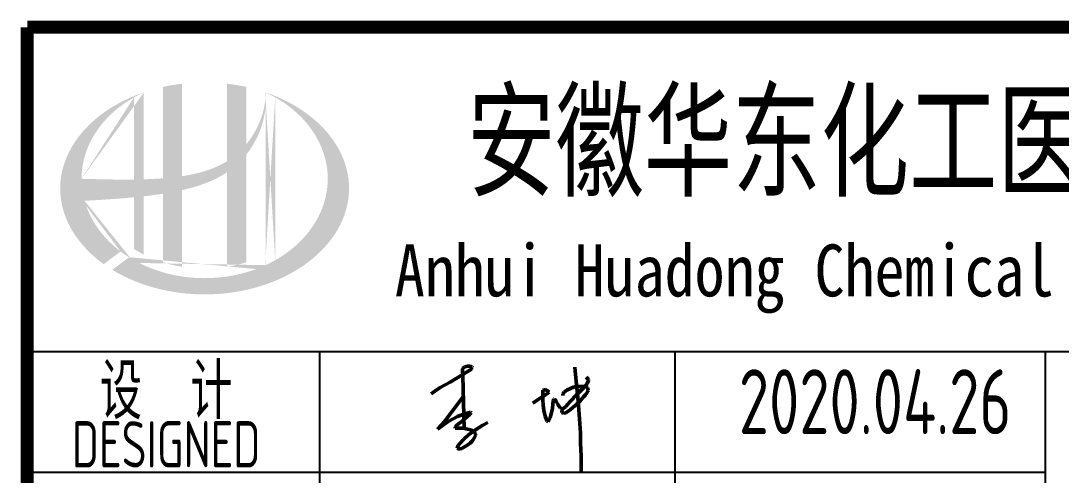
# Model space of a CAD drawing. Extents: x 1234595 to 2088511, y -80443 to 75292.
# Drawn here: x 1317623 to 1323243, y 19163 to 21615 of the extents above; entities that cross this region are included whole.
import ezdxf
from ezdxf.enums import TextEntityAlignment as Align

# ---------------------------------------------------------------- set-up
doc = ezdxf.new("R2010")
doc.units = 0
doc.header["$LTSCALE"] = 1000
doc.header["$MEASUREMENT"] = 0
doc.linetypes.add('2', pattern=[18.5, 12, -3, 0.5, -3])
doc.layers.get('0').update_dxf_attribs({"linetype": 'CONTINUOUS'})
doc.styles.add('AHD', font='sceie.shx', dxfattribs={"width": 0.7, "bigfont": 'sceic.shx'})
doc.styles.add('sceie', font='sceie.shx', dxfattribs={"width": 0.7, "bigfont": 'sceic.shx'})
doc.styles.add('宋体', font='', dxfattribs={"width": 0.7})
doc.styles.get('宋体').set_extended_font_data('SimSun')

# ---------------------------------------------------------------- blocks, each defined once
blk = doc.blocks.new('qm')
at = {"lineweight": 50}
for p, q in [((-943465.8, -984521.4), (-943349.4, -984450.5)), ((-943396.1, -984445.4), (-943398.8, -984448.7)), ((-943398.8, -984448.7), (-943398.8, -984459)), ((-943398.8, -984459), (-943396.1, -984488.1)), ((-943386.4, -984438.4), (-943396.1, -984445.4)), ((-943370.6, -984436), (-943386.4, -984438.4)), ((-943358.3, -984436), (-943370.6, -984436)), ((-943347.6, -984439), (-943358.3, -984436)), ((-943349.4, -984450.5), (-943345.2, -984444.2)), ((-943345.2, -984444.2), (-943347.6, -984439)), ((-942790.9, -984440.7), (-942784.5, -984517.7)), ((-943396.1, -984488.1), (-943388.7, -984770.8)), ((-942784.5, -984517.7), (-942777.6, -984585.2)), ((-942718.3, -984507.7), (-942730.2, -984494.8)), ((-942725.5, -984529.5), (-942719.1, -984516.7)), ((-942719.1, -984516.7), (-942717.3, -984511)), ((-942717.3, -984511), (-942718.3, -984507.7)), ((-943568.4, -984584.4), (-943547.1, -984570.6)), ((-943547.1, -984570.6), (-943518.6, -984549.7)), ((-943518.6, -984549.7), (-943465.8, -984521.4)), ((-942960.5, -984562), (-942964.8, -984565.1)), ((-942964.8, -984565.1), (-942964.8, -984617.8)), ((-942950, -984562), (-942960.5, -984562)), ((-942941.4, -984566.4), (-942950, -984562)), ((-942930.9, -984574.6), (-942941.4, -984566.4)), ((-942938.6, -984581.8), (-942930.9, -984574.6)), ((-942856.4, -984584.4), (-942848.4, -984575.4)), ((-942848.4, -984575.4), (-942834.4, -984564.4)), ((-942834.4, -984564.4), (-942815.2, -984555.8)), ((-942815.2, -984555.8), (-942795.5, -984547)), ((-942795.5, -984547), (-942776.7, -984545.2)), ((-942783, -984590.7), (-942752.8, -984559.9)), ((-942776.7, -984545.2), (-942759.3, -984544.3)), ((-942759.3, -984544.3), (-942749.6, -984544.3)), ((-942752.8, -984559.9), (-942732.9, -984539.7)), ((-942749.6, -984544.3), (-942735.7, -984544.7)), ((-942735.7, -984544.7), (-942730, -984545.5)), ((-942732.9, -984539.7), (-942725.5, -984529.5)), ((-942730, -984545.5), (-942723.8, -984550.4)), ((-942722.2, -984570.7), (-942725.6, -984577.1)), ((-942723.8, -984550.4), (-942720.8, -984557)), ((-942719.7, -984563.8), (-942722.2, -984570.7)), ((-942720.8, -984557), (-942719.7, -984563.8)), ((-943393.3, -984596.7), (-943493.3, -984731.8)), ((-943018.8, -984634.4), (-942999.9, -984622.2)), ((-942999.9, -984622.2), (-942978.2, -984608)), ((-942978.2, -984608), (-942959.2, -984595.7)), ((-942964.8, -984617.8), (-942962.1, -984644.3)), ((-942959.2, -984595.7), (-942938.6, -984581.8)), ((-942909.6, -984639.3), (-942907.9, -984623.6)), ((-942907.9, -984623.6), (-942904.7, -984613.7)), ((-942904.7, -984613.7), (-942900.5, -984610.6)), ((-942900.5, -984610.6), (-942892.1, -984623.8)), ((-942892.1, -984623.8), (-942882.9, -984641.9)), ((-942857.2, -984594.1), (-942856.4, -984584.4)), ((-942842.5, -984654.6), (-942814.3, -984623.8)), ((-942814.3, -984623.8), (-942783, -984590.7)), ((-942772.3, -984630.7), (-942781.5, -984639.7)), ((-942777.6, -984585.2), (-942772.2, -984646.7)), ((-942761.4, -984620.1), (-942772.3, -984630.7)), ((-942749.8, -984607.7), (-942761.4, -984620.1)), ((-942742.2, -984598.4), (-942749.8, -984607.7)), ((-942736.3, -984591.1), (-942742.2, -984598.4)), ((-942730.4, -984584.2), (-942736.3, -984591.1)), ((-942725.6, -984577.1), (-942730.4, -984584.2)), ((-943382.4, -984690.6), (-943355, -984683.3)), ((-943350.7, -984686.1), (-943357.6, -984694.6)), ((-943355, -984683.3), (-943350.7, -984686.1)), ((-942962.1, -984644.3), (-942958.8, -984675)), ((-942958.8, -984675), (-942951.1, -984704.5)), ((-942925, -984714.3), (-942916.9, -984685.4)), ((-942916.9, -984685.4), (-942912.2, -984664.1)), ((-942912.2, -984664.1), (-942909.6, -984639.3)), ((-942882.9, -984641.9), (-942871.2, -984660.5)), ((-942871.2, -984660.5), (-942856.6, -984667.4)), ((-942860.9, -984673.9), (-942855.7, -984666.2)), ((-942860.9, -984684.9), (-942860.9, -984673.9)), ((-942850.6, -984688.5), (-942860.9, -984684.9)), ((-942855.7, -984666.2), (-942842.5, -984654.6)), ((-942840.3, -984686.5), (-942850.6, -984688.5)), ((-942827.9, -984678.2), (-942840.3, -984686.5)), ((-942815.9, -984670.1), (-942827.9, -984678.2)), ((-942802.7, -984658.6), (-942815.9, -984670.1)), ((-942792.4, -984649.6), (-942802.7, -984658.6)), ((-942781.5, -984639.7), (-942792.4, -984649.6)), ((-942772.2, -984646.7), (-942766.2, -984719.5)), ((-943493.3, -984731.8), (-943532.7, -984775.8)), ((-943532.7, -984775.8), (-943476, -984734.3)), ((-943476, -984734.3), (-943425.2, -984707.2)), ((-943400.6, -984732), (-943426.7, -984752.5)), ((-943425.2, -984707.2), (-943382.4, -984690.6)), ((-943357.6, -984694.6), (-943400.6, -984732)), ((-943287.8, -984753.7), (-943261.2, -984739.1)), ((-942951.1, -984704.5), (-942940.7, -984732.2)), ((-942940.7, -984732.2), (-942935, -984735.3)), ((-942935, -984735.3), (-942925, -984714.3)), ((-942766.2, -984719.5), (-942760.9, -984794)), ((-943426.7, -984752.5), (-943437.7, -984764.8)), ((-943437.7, -984764.8), (-943437.7, -984770)), ((-943437.7, -984770), (-943392.9, -984770)), ((-943392.9, -984770), (-943380.2, -984772.5)), ((-943380.2, -984772.5), (-943361.5, -984776)), ((-943365.3, -984806.5), (-943328.1, -984779)), ((-943361.5, -984776), (-943344.6, -984782.3)), ((-943344.6, -984782.3), (-943334.6, -984788.5)), ((-943334.6, -984788.5), (-943328.5, -984800.6)), ((-943328.5, -984800.6), (-943328.5, -984809.7)), ((-943328.1, -984779), (-943287.8, -984753.7)), ((-942760.9, -984794), (-942760.9, -984848.2)), ((-943422.3, -984863.8), (-943413.6, -984852.5)), ((-943413.6, -984852.5), (-943391, -984829.4)), ((-943391, -984829.4), (-943365.3, -984806.5)), ((-943354.6, -984848.2), (-943364.9, -984856.8)), ((-943347.5, -984841), (-943354.6, -984848.2)), ((-943340.3, -984832.4), (-943347.5, -984841)), ((-943333, -984820.9), (-943340.3, -984832.4)), ((-943328.5, -984809.7), (-943333, -984820.9)), ((-942760.9, -984848.2), (-942758, -984923.5)), ((-943427.9, -984878.6), (-943422.3, -984863.8)), ((-943424, -984881), (-943427.9, -984878.6)), ((-943412.8, -984881), (-943424, -984881)), ((-943401.6, -984879.3), (-943412.8, -984881)), ((-943397, -984875.8), (-943401.6, -984879.3)), ((-943387.2, -984871.2), (-943397, -984875.8)), ((-943377.6, -984865.5), (-943387.2, -984871.2)), ((-943364.9, -984856.8), (-943377.6, -984865.5)), ((-942758, -984923.5), (-942758, -985007.1))]:
    blk.add_line(p, q, dxfattribs=at)
at = {"style": 'sceie', "width": 0.8}
for p in [(-941169.6, -984626.3), (-941208.7, -985276.9), (-941182.6, -985940.5), (-941143.6, -986591.1), (-941130.5, -987189.7)]:
    blk.add_attdef('2020.04.26', text='', height=350, dxfattribs=at).set_placement(p, align=Align.MIDDLE)

msp = doc.modelspace()

# ---------------------------------------------------------------- hatches: boundary and pattern name
h = msp.add_hatch(color=256)
edge = h.paths.add_edge_path()
edge.add_spline(control_points=[(1318495, 20701.4), (1318501.1, 20702.7), (1318507.2, 20704.2), (1318556.3, 20716), (1318598.9, 20729), (1318673.9, 20760.2), (1318706.8, 20777.1), (1318737.7, 20797.7)], knot_values=[61.629012, 61.629012, 61.629012, 61.629012, 63.330431, 63.330431, 75.353634, 75.353634, 85.398649, 85.398649, 85.398649, 85.398649], degree=3, periodic=0)
edge.add_line((1318737.7, 20797.7), (1318737.7, 20287.5))
edge.add_spline(control_points=[(1318737.7, 20287.5), (1318754.8, 20290.2), (1318771.9, 20293.6), (1318806.6, 20301.6), (1318824.3, 20306.5), (1318841.7, 20311.9)], knot_values=[4.908456, 4.908456, 4.908456, 4.908456, 4.992821, 4.992821, 5.083034, 5.083034, 5.083034, 5.083034], degree=3, periodic=0)
edge.add_line((1318841.7, 20311.9), (1318841.7, 20893.3))
edge.add_spline(control_points=[(1318841.7, 20893.3), (1318850.3, 20904.3), (1318858.5, 20915.6), (1318884.6, 20955.3), (1318900.3, 20985.2), (1318929.5, 21058), (1318940.7, 21101.8), (1318945.4, 21147.1), (1318945.6, 21148.4), (1318945.7, 21149.7)], knot_values=[97.991744, 97.991744, 97.991744, 97.991744, 101.64219, 101.64219, 110.337975, 110.337975, 121.934322, 121.934322, 122.270691, 122.270691, 122.270691, 122.270691], degree=3, periodic=0)
edge.add_line((1318945.7, 21149.7), (1318945.7, 21220.1))
edge.add_spline(control_points=[(1318945.7, 21220.1), (1318945.6, 21212.5), (1318945.3, 21204.8), (1318944.7, 21197.1)], knot_values=[126.194075, 126.194075, 126.194075, 126.194075, 128.396762, 128.396762, 128.396762, 128.396762], degree=3, periodic=0)
edge.add_spline(control_points=[(1318944.7, 21197.1), (1318944.2, 21190.9), (1318943.6, 21184.7), (1318942.8, 21178.5)], knot_values=[124.417049, 124.417049, 124.417049, 124.417049, 126.194075, 126.194075, 126.194075, 126.194075], degree=3, periodic=0)
edge.add_spline(control_points=[(1318942.8, 21178.5), (1318941.7, 21169.3), (1318940.2, 21160.2), (1318938.4, 21151.1)], knot_values=[121.80529, 121.80529, 121.80529, 121.80529, 124.417049, 124.417049, 124.417049, 124.417049], degree=3, periodic=0)
edge.add_spline(control_points=[(1318938.4, 21151.1), (1318936, 21139), (1318933.1, 21126.9), (1318929.6, 21114.8)], knot_values=[118.31574, 118.31574, 118.31574, 118.31574, 121.80529, 121.80529, 121.80529, 121.80529], degree=3, periodic=0)
edge.add_spline(control_points=[(1318929.6, 21114.8), (1318926.1, 21102.7), (1318922.1, 21090.7), (1318917.5, 21078.8)], knot_values=[114.795988, 114.795988, 114.795988, 114.795988, 118.31574, 118.31574, 118.31574, 118.31574], degree=3, periodic=0)
edge.add_spline(control_points=[(1318917.5, 21078.8), (1318913, 21067.1), (1318908, 21055.6), (1318902.6, 21044.3)], knot_values=[111.329641, 111.329641, 111.329641, 111.329641, 114.795988, 114.795988, 114.795988, 114.795988], degree=3, periodic=0)
edge.add_spline(control_points=[(1318902.6, 21044.3), (1318897.1, 21032.7), (1318891.1, 21021.4), (1318884.6, 21010.3)], knot_values=[107.79529, 107.79529, 107.79529, 107.79529, 111.329641, 111.329641, 111.329641, 111.329641], degree=3, periodic=0)
edge.add_spline(control_points=[(1318884.6, 21010.3), (1318878.3, 20999.5), (1318871.6, 20988.9), (1318864.5, 20978.6)], knot_values=[104.343579, 104.343579, 104.343579, 104.343579, 107.79529, 107.79529, 107.79529, 107.79529], degree=3, periodic=0)
edge.add_spline(control_points=[(1318864.5, 20978.6), (1318857.3, 20968.3), (1318849.7, 20958.2), (1318841.7, 20948.5)], knot_values=[100.8507, 100.8507, 100.8507, 100.8507, 104.343579, 104.343579, 104.343579, 104.343579], degree=3, periodic=0)
edge.add_line((1318841.7, 20948.5), (1318841.7, 21257.8))
edge.add_spline(control_points=[(1318841.7, 21257.8), (1318807.6, 21265.4), (1318772.9, 21271.2), (1318737.7, 21275.3)], knot_values=[4.423999, 4.423999, 4.423999, 4.423999, 4.558741, 4.558741, 4.558741, 4.558741], degree=3, periodic=0)
edge.add_line((1318737.7, 21275.3), (1318737.7, 20857.2))
edge.add_spline(control_points=[(1318737.7, 20857.2), (1318665.7, 20812.6), (1318581.5, 20789.4), (1318495, 20776.4)], knot_values=[63.246215, 63.246215, 63.246215, 63.246215, 87.689124, 87.689124, 87.689124, 87.689124], degree=3, periodic=0)
edge.add_line((1318495, 20776.4), (1318495, 21275.3))
edge.add_spline(control_points=[(1318495, 21275.3), (1318459.8, 21271.2), (1318425.1, 21265.4), (1318391, 21257.8)], knot_values=[4.866038, 4.866038, 4.866038, 4.866038, 5.000777, 5.000777, 5.000777, 5.000777], degree=3, periodic=0)
edge.add_line((1318391, 21257.8), (1318391, 20765))
edge.add_spline(control_points=[(1318391, 20765), (1318389.3, 20764.8), (1318354.4, 20762.2), (1318319.8, 20760.4), (1318287, 20759.4)], knot_values=[43.657356, 43.657356, 43.657356, 43.657356, 44.134253, 53.497092, 53.497092, 53.497092, 53.497092], degree=3, periodic=0)
edge.add_line((1318287, 20759.4), (1318287, 21228.5))
edge.add_spline(control_points=[(1318287, 21228.5), (1318270, 21222.7), (1318253.2, 21216.4), (1318236.8, 21209.7)], knot_values=[5.14157, 5.14157, 5.14157, 5.14157, 5.212921, 5.212921, 5.212921, 5.212921], degree=3, periodic=0)
edge.add_spline(control_points=[(1318236.8, 21209.7), (1318229.9, 21206.8), (1318223.1, 21203.9), (1318190.8, 21189.7), (1318166.3, 21177.5), (1318142.8, 21164.3)], knot_values=[5.212921, 5.212921, 5.212921, 5.212921, 5.24296, 5.24296, 5.355623, 5.355623, 5.355623, 5.355623], degree=3, periodic=0)
edge.add_spline(control_points=[(1318142.8, 21164.3), (1318127.9, 21155.9), (1318113.5, 21147.2), (1318099.5, 21138.1)], knot_values=[5.355623, 5.355623, 5.355623, 5.355623, 5.426974, 5.426974, 5.426974, 5.426974], degree=3, periodic=0)
edge.add_spline(control_points=[(1318099.5, 21138.1), (1318092.1, 21133.3), (1318084.8, 21128.3), (1318071.3, 21118.9), (1318065.1, 21114.3), (1318058.9, 21109.7)], knot_values=[5.426974, 5.426974, 5.426974, 5.426974, 5.464765, 5.464765, 5.498325, 5.498325, 5.498325, 5.498325], degree=3, periodic=0)
edge.add_spline(control_points=[(1318058.9, 21109.7), (1318032.9, 21090.2), (1318008.8, 21069.3), (1317986.9, 21047.3)], knot_values=[5.498325, 5.498325, 5.498325, 5.498325, 5.641027, 5.641027, 5.641027, 5.641027], degree=3, periodic=0)
edge.add_spline(control_points=[(1317986.9, 21047.3), (1317979.9, 21040.3), (1317973.2, 21033.2), (1317952.7, 21010.6), (1317939.8, 20994.8), (1317928, 20978.6)], knot_values=[5.641027, 5.641027, 5.641027, 5.641027, 5.686569, 5.686569, 5.783729, 5.783729, 5.783729, 5.783729], degree=3, periodic=0)
edge.add_spline(control_points=[(1317928, 20978.6), (1317912.9, 20957.8), (1317899.6, 20936.4), (1317886.5, 20911.4), (1317884.9, 20908.3), (1317883.3, 20905.1)], knot_values=[5.783729, 5.783729, 5.783729, 5.783729, 5.908374, 5.908374, 5.92643, 5.92643, 5.92643, 5.92643], degree=3, periodic=0)
edge.add_spline(control_points=[(1317883.3, 20905.1), (1317870.8, 20880), (1317860.8, 20854.3), (1317853.3, 20828.4)], knot_values=[5.92643, 5.92643, 5.92643, 5.92643, 6.069132, 6.069132, 6.069132, 6.069132], degree=3, periodic=0)
edge.add_spline(control_points=[(1317853.3, 20828.4), (1317850.1, 20817.3), (1317847.3, 20806.1), (1317841.9, 20780), (1317839.7, 20764.9), (1317838.2, 20749.9)], knot_values=[6.069132, 6.069132, 6.069132, 6.069132, 6.130179, 6.130179, 6.211834, 6.211834, 6.211834, 6.211834], degree=3, periodic=0)
edge.add_spline(control_points=[(1317838.2, 20749.9), (1317837, 20736.7), (1317836.4, 20723.5), (1317836.4, 20710.3)], knot_values=[6.211834, 6.211834, 6.211834, 6.211834, 6.283185, 6.283185, 6.283185, 6.283185], degree=3, periodic=0)
edge.add_spline(control_points=[(1317836.4, 20710.3), (1317836.4, 20701), (1317836.7, 20691.7), (1317837.3, 20682.3)], knot_values=[6.283185, 6.283185, 6.283185, 6.283185, 6.333655, 6.333655, 6.333655, 6.333655], degree=3, periodic=0)
edge.add_spline(control_points=[(1317837.3, 20682.3), (1317838.5, 20663.7), (1317841.1, 20645.1), (1317844.8, 20626.6)], knot_values=[6.333655, 6.333655, 6.333655, 6.333655, 6.434594, 6.434594, 6.434594, 6.434594], degree=3, periodic=0)
edge.add_spline(control_points=[(1317844.8, 20626.6), (1317845.1, 20625.3), (1317845.3, 20624.1), (1317849.3, 20605.6), (1317854, 20588.4), (1317859.9, 20571.4)], knot_values=[6.434594, 6.434594, 6.434594, 6.434594, 6.441278, 6.441278, 6.535532, 6.535532, 6.535532, 6.535532], degree=3, periodic=0)
edge.add_spline(control_points=[(1317859.9, 20571.4), (1317866.1, 20553.2), (1317873.7, 20535.1), (1317882.4, 20517.4)], knot_values=[6.535532, 6.535532, 6.535532, 6.535532, 6.636471, 6.636471, 6.636471, 6.636471], degree=3, periodic=0)
edge.add_spline(control_points=[(1317882.4, 20517.4), (1317884.6, 20512.9), (1317886.9, 20508.4), (1317896.2, 20490.8), (1317903.9, 20477.7), (1317912.3, 20464.9)], knot_values=[6.636471, 6.636471, 6.636471, 6.636471, 6.661894, 6.661894, 6.73741, 6.73741, 6.73741, 6.73741], degree=3, periodic=0)
edge.add_spline(control_points=[(1317912.3, 20464.9), (1317923.5, 20447.7), (1317935.9, 20430.9), (1317949.4, 20414.6)], knot_values=[6.73741, 6.73741, 6.73741, 6.73741, 6.838349, 6.838349, 6.838349, 6.838349], degree=3, periodic=0)
edge.add_spline(control_points=[(1317949.4, 20414.6), (1317955.3, 20407.4), (1317961.4, 20400.3), (1317976, 20384.4), (1317984.5, 20375.6), (1317993.4, 20366.9)], knot_values=[6.838349, 6.838349, 6.838349, 6.838349, 6.88251, 6.88251, 6.939288, 6.939288, 6.939288, 6.939288], degree=3, periodic=0)
edge.add_spline(control_points=[(1317993.4, 20366.9), (1318009.2, 20351.5), (1318026, 20336.7), (1318043.9, 20322.5)], knot_values=[6.939288, 6.939288, 6.939288, 6.939288, 7.040227, 7.040227, 7.040227, 7.040227], degree=3, periodic=0)
edge.add_spline(control_points=[(1318043.9, 20322.5), (1318052.9, 20315.4), (1318062.1, 20308.5), (1318071.5, 20301.7)], knot_values=[7.040227, 7.040227, 7.040227, 7.040227, 7.090696, 7.090696, 7.090696, 7.090696], degree=3, periodic=0)
edge.add_line((1318071.5, 20301.7), (1318162.7, 20370.1))
edge.add_ellipse((1318616.4, 20762.3), major_axis=(665, 0), ratio=0.806676, start_angle=192.819, end_angle=226.9853, ccw=False)
edge.add_spline(control_points=[(1317967.9, 20643.3), (1317991.9, 20644.8), (1318016, 20646.2), (1318104.7, 20651.7), (1318169.5, 20656.1), (1318235, 20662.4)], knot_values=[11.398263, 11.398263, 11.398263, 11.398263, 18.40729, 18.40729, 37.18094, 37.18094, 37.18094, 37.18094], degree=3, periodic=0)
edge.add_line((1318235, 20662.4), (1318235, 20383.3))
edge.add_spline(control_points=[(1318235, 20383.3), (1318238.6, 20381.1), (1318242.2, 20378.9), (1318259.1, 20368.7), (1318272.9, 20361.1), (1318287, 20354)], knot_values=[4.049945, 4.049945, 4.049945, 4.049945, 4.072021, 4.072021, 4.153257, 4.153257, 4.153257, 4.153257], degree=3, periodic=0)
edge.add_line((1318287, 20354), (1318287, 20667.8))
edge.add_spline(control_points=[(1318287, 20667.8), (1318319.2, 20671.5), (1318351.6, 20675.7), (1318386.5, 20681.1), (1318388.7, 20681.5), (1318391, 20681.8)], knot_values=[42.135009, 42.135009, 42.135009, 42.135009, 51.307228, 51.307228, 51.948574, 51.948574, 51.948574, 51.948574], degree=3, periodic=0)
edge.add_line((1318391, 20681.8), (1318391, 20311.9))
edge.add_spline(control_points=[(1318391, 20311.9), (1318424.6, 20301.4), (1318459.5, 20293.2), (1318495, 20287.5)], knot_values=[4.34174, 4.34174, 4.34174, 4.34174, 4.516316, 4.516316, 4.516316, 4.516316], degree=3, periodic=0)
edge.add_line((1318495, 20287.5), (1318495, 20701.4))
edge = h.paths.add_edge_path(flags=16)
edge.add_ellipse((1318616.4, 20762.3), major_axis=(665, 0), ratio=0.806676, start_angle=124.9875, end_angle=179.999, ccw=False)
edge.add_line((1318235, 21201.8), (1318235, 20758.2))
edge.add_spline(control_points=[(1318235, 20758.2), (1318139.7, 20756.9), (1318045.7, 20759.9), (1317951.3, 20762.3)], knot_values=[11.27373, 11.27373, 11.27373, 11.27373, 38.687513, 38.687513, 38.687513, 38.687513], degree=3, periodic=0)
edge = h.paths.add_edge_path()
edge.add_spline(control_points=[(1318117.5, 20271.2), (1318148.6, 20252.2), (1318181.7, 20234.9), (1318266.3, 20197.7), (1318319.6, 20179.8), (1318430.3, 20153.3), (1318487.8, 20144.6), (1318603.9, 20136.8), (1318662.6, 20137.7), (1318778.2, 20149.2), (1318835, 20159.7), (1318944.1, 20189.8), (1318996.2, 20209.3), (1319093.1, 20256.2), (1319137.9, 20283.5), (1319217.8, 20344.5), (1319253, 20378.1), (1319312.3, 20449.5), (1319336.5, 20487.4), (1319372.9, 20565.5), (1319385.1, 20605.8), (1319397.7, 20687), (1319398, 20727.9), (1319386.5, 20809.4), (1319374.7, 20849.9), (1319339.1, 20928.6), (1319315.3, 20966.9), (1319256.5, 21039), (1319221.4, 21073), (1319141.6, 21134.6), (1319096.9, 21162.3), (1319015.7, 21202.1), (1318981.3, 21216.3), (1318945.7, 21228.5)], knot_values=[0.886421, 0.886421, 0.886421, 0.886421, 1.040557, 1.040557, 1.261172, 1.261172, 1.481788, 1.481788, 1.702404, 1.702404, 1.92302, 1.92302, 2.143636, 2.143636, 2.364252, 2.364252, 2.584868, 2.584868, 2.805484, 2.805484, 3.026099, 3.026099, 3.246715, 3.246715, 3.46852, 3.46852, 3.690325, 3.690325, 3.91213, 3.91213, 4.133935, 4.133935, 4.283209, 4.283209, 4.283209, 4.283209], degree=3, periodic=0)
edge.add_line((1318945.7, 21228.5), (1318945.7, 21228.5))
edge.add_spline(control_points=[(1318945.7, 21228.4), (1318945.7, 21225.6), (1318945.7, 21222.9), (1318945.7, 21220.1)], knot_values=[128.396762, 128.396762, 128.396762, 128.396762, 129.192193, 129.192193, 129.192193, 129.192193], degree=3, periodic=0)
edge.add_line((1318945.7, 21220.1), (1318945.7, 20296.2))
edge.add_ellipse((1318616.4, 20762.3), major_axis=(665, 0), ratio=0.806676, start_angle=232.1054, end_angle=299.6833, ccw=False)
edge.add_line((1318207.9, 20339), (1318117.5, 20271.2))
edge = h.paths.add_edge_path(flags=16)
edge.add_ellipse((1318616.4, 20762.3), major_axis=(665, 0), ratio=0.806676, start_angle=304.9875, end_angle=415.0121, ccw=False)
edge.add_line((1318997.7, 20322.8), (1318997.7, 21201.8))

# ---------------------------------------------------------------- linework, layer by layer
for p, q in [((1317658.5, 19829.7), (1328658.5, 19829.7)), ((1319238.5, 16579.7), (1319238.5, 19829.7)), ((1319238.5, 16579.7), (1319238.5, 19829.7)), ((1319238.5, 16579.7), (1319238.5, 19829.7)), ((1321158.5, 16579.7), (1321158.5, 19829.7)), ((1321158.5, 16579.7), (1321158.5, 19829.7)), ((1323158.5, 16579.7), (1323158.5, 19829.7)), ((1323158.5, 16579.7), (1323158.5, 19829.7)), ((1317658.5, 19179.7), (1323158.5, 19179.7))]:
    msp.add_line(p, q)
at = {"const_width": 70}
for points in [[(1317658.5, 21579.7), (1317658.5, 15579.7)], [(1335658.5, 21579.7), (1317658.5, 21579.7)]]:
    msp.add_lwpolyline(points, dxfattribs=at)

# ---------------------------------------------------------------- block references
at = {"color": 4, "linetype": '2'}
ref = msp.add_blockref('qm', (2263407.5, 1004186.2), dxfattribs=at)
ref.add_attrib('2020.04.26', '2020.04.26', dxfattribs={"height": 350, "style": 'sceie', "width": 0.8}).set_placement((1322237.9, 19559.9), align=Align.MIDDLE)

# ---------------------------------------------------------------- texts
for s, height, style, width, p in [('安徽华东化工医药工程有限责任公司', 500, '宋体', 0.7, (1323853.4, 20979.7)), ('Anhui Huadong Chemical & Medical Engineering Co.,Ltd', 280, '宋体', 0.85, (1323853.4, 20229.7)), ('设  计', 300, 'AHD', 0.8, (1318408.5, 19629.7)), ('设  计', 300, 'AHD', 0.8, (1318408.5, 19629.7)), ('DESIGNED', 250, 'AHD', 0.8, (1318408.5, 19329.7)), ('DESIGNED', 250, 'AHD', 0.8, (1318408.5, 19329.7))]:
    msp.add_text(s, height=height, dxfattribs=dict(style=style, width=width)).set_placement(p, align=Align.MIDDLE)

doc.saveas('drawing.dxf')
